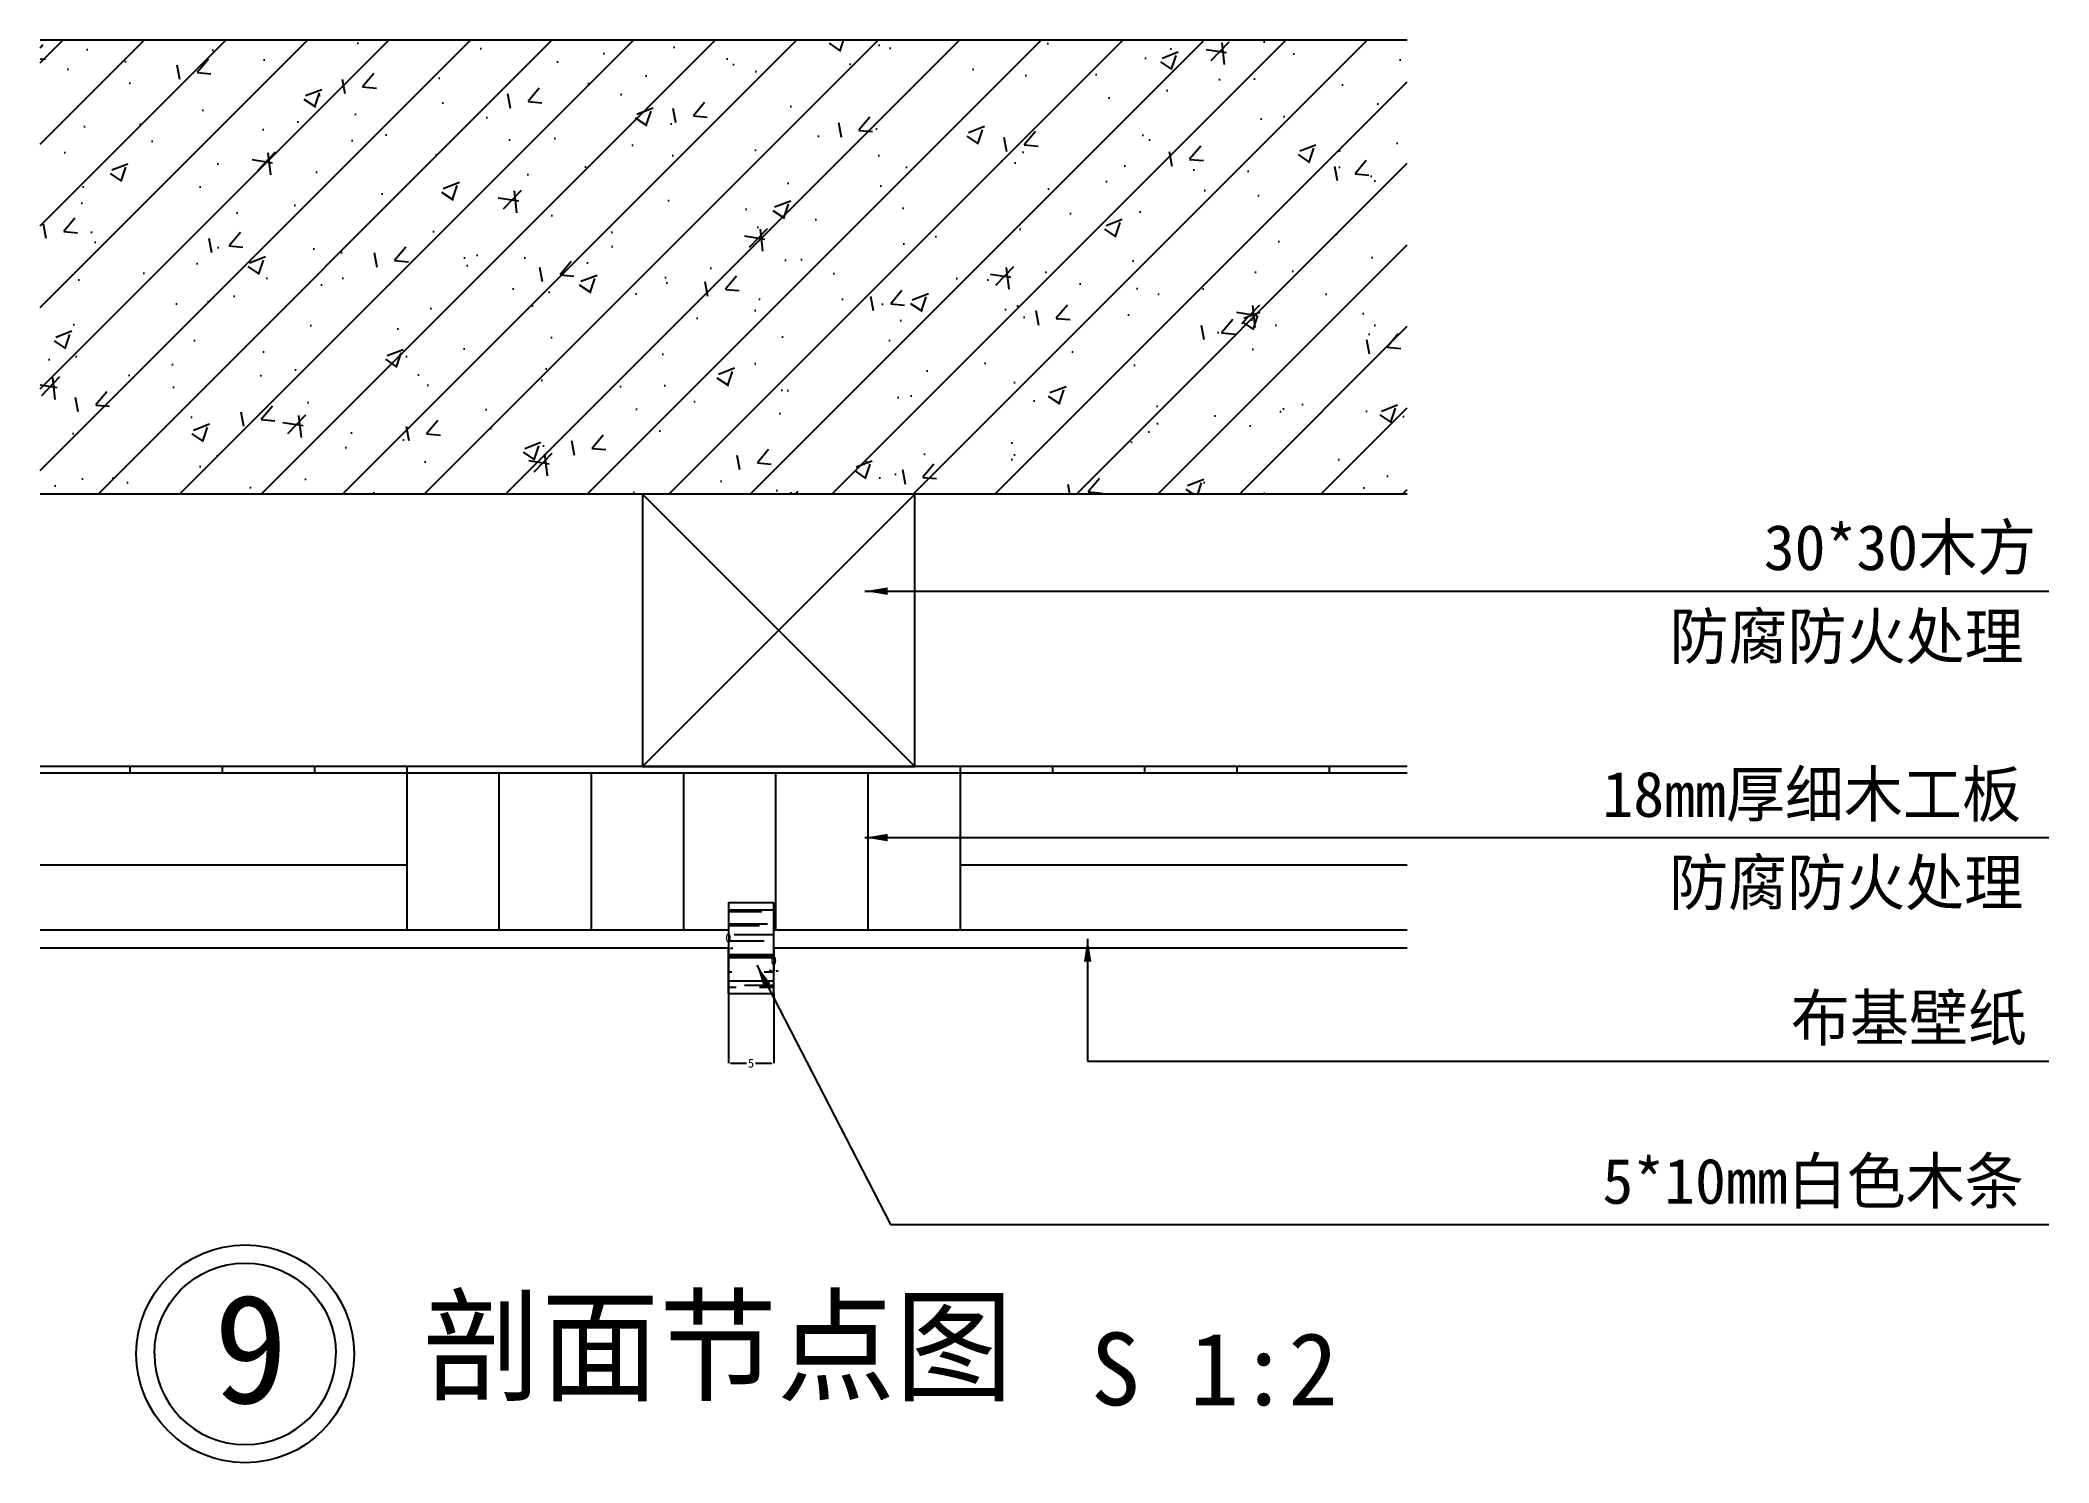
# Model space of a CAD drawing. Header units: metres. Extents: x 1106875 to 1107634, y -124008 to -122434.
# Drawn here: x 1107115.2 to 1107336.4, y -124007.6 to -123850.9 of the extents above.
import ezdxf

# ---------------------------------------------------------------- set-up
doc = ezdxf.new("R2010")
doc.units = ezdxf.units.M
for name, color, linetype in [('10', 8, 'Continuous'), ('20', 1, 'Continuous'), ('4', 3, 'Continuous'), ('8', 7, 'Continuous'), ('墙体', 2, 'Continuous')]:
    doc.layers.add(name, color=color, linetype=linetype)
doc.dimstyles.get("Standard").update_dxf_attribs({"dimtxt": 2.5, "dimasz": 2.5, "dimexe": 1.25, "dimexo": 0.625, "dimtad": 1, "dimcen": 2.5, "dimazin": 3, "dimtfac": 1, "dimtmove": 0, "dimatfit": 3})

# ---------------------------------------------------------------- blocks, each defined once
blk = doc.blocks.new('HY-4')
at = {"layer": '20'}
for points in [[(-5, 0, -1), (5, 0, -1)], [(-5, 0, 1), (5, 0, 1)]]:
    blk.add_lwpolyline(points, format="xyb", dxfattribs=at)
blk.add_circle((0, 0), 6, dxfattribs=at)
blk.add_circle((0, 0), 6, dxfattribs=at)
blk = doc.blocks.new('_CLOSEDFILLED')
at = {"color": 0, "linetype": 'BYBLOCK'}
blk.add_solid([(-1, 0.16), (0, 0), (-1, -0.16)], dxfattribs=at)
blk = doc.blocks.new('*D5')
for p, q in [((1107190.97, -123955.95), (1107190.97, -123963.62)), ((1107195.97, -123955.95), (1107195.97, -123963.62)), ((1107191.22, -123963.62), (1107192.97, -123963.62)), ((1107193.97, -123963.62), (1107195.72, -123963.62))]:
    blk.add_line(p, q)
at = {"layer": 'Defpoints'}
for p in [(1107190.97, -123955.95), (1107195.97, -123955.95), (1107190.97, -123963.62)]:
    blk.add_point(p, dxfattribs=at)
at = {"layer": '8', "xscale": 0.25, "yscale": 0.25, "rotation": 180}
blk.add_blockref('_CLOSEDFILLED', (1107190.97, -123963.62), dxfattribs=at)
at = {"layer": '8', "xscale": 0.25, "yscale": 0.25}
blk.add_blockref('_CLOSEDFILLED', (1107195.97, -123963.62), dxfattribs=at)
at = {"layer": '8', "insert": (1107193.47, -123963.62), "char_height": 1, "attachment_point": 5}
blk.add_mtext('5', dxfattribs=at)
blk = doc.blocks.new('*D6')
for p, q in [((1107190.97, -123945.95), (1107190.97, -123950.95)), ((1107190.72, -123950.95), (1107190.47, -123950.95)), ((1107190.97, -123955.95), (1107190.97, -123950.95)), ((1107190.97, -123950.95), (1107190.97, -123950.95)), ((1107191.22, -123950.95), (1107191.47, -123950.95))]:
    blk.add_line(p, q)
at = {"layer": 'Defpoints'}
for p in [(1107190.97, -123945.95), (1107190.97, -123950.95), (1107190.97, -123955.95)]:
    blk.add_point(p, dxfattribs=at)
at = {"layer": '8', "xscale": 0.25, "yscale": 0.25}
blk.add_blockref('_CLOSEDFILLED', (1107190.97, -123950.95), dxfattribs=at)
at = {"layer": '8', "xscale": 0.25, "yscale": 0.25, "rotation": 180}
blk.add_blockref('_CLOSEDFILLED', (1107190.97, -123950.95), dxfattribs=at)
at = {"layer": '8', "insert": (1107190.97, -123949.825), "char_height": 1, "attachment_point": 5}
blk.add_mtext('0', dxfattribs=at)
blk = doc.blocks.new('*D7')
for p, q in [((1107195.97, -123950.95), (1107195.97, -123953.45)), ((1107195.72, -123953.45), (1107195.47, -123953.45)), ((1107195.97, -123955.95), (1107195.97, -123953.45)), ((1107195.97, -123953.45), (1107195.97, -123953.45)), ((1107196.22, -123953.45), (1107196.47, -123953.45))]:
    blk.add_line(p, q)
at = {"layer": 'Defpoints'}
for p in [(1107195.97, -123950.95), (1107195.97, -123953.45), (1107195.97, -123955.95)]:
    blk.add_point(p, dxfattribs=at)
at = {"layer": '8', "xscale": 0.25, "yscale": 0.25}
blk.add_blockref('_CLOSEDFILLED', (1107195.97, -123953.45), dxfattribs=at)
at = {"layer": '8', "xscale": 0.25, "yscale": 0.25, "rotation": 180}
blk.add_blockref('_CLOSEDFILLED', (1107195.97, -123953.45), dxfattribs=at)
at = {"layer": '8', "insert": (1107195.97, -123952.325), "char_height": 1, "attachment_point": 5}
blk.add_mtext('0', dxfattribs=at)

msp = doc.modelspace()

# ---------------------------------------------------------------- hatches: boundary and pattern name
at = {"layer": '10'}
h = msp.add_hatch(dxfattribs=at)
h.set_pattern_fill('AR-CONC', scale=0.1)
h.paths.add_polyline_path([(1107265.75, -123850.95), (1107115.17, -123850.95), (1107115.17, -123900.95), (1107265.75, -123900.95)])
h = msp.add_hatch(dxfattribs=at)
h.set_pattern_fill('ANSI31', scale=2)
h.paths.add_polyline_path([(1107265.75, -123850.95), (1107115.17, -123850.95), (1107115.17, -123900.95), (1107265.75, -123900.95)])
h = msp.add_hatch(dxfattribs=at)
h.set_pattern_fill('AR-PARQ1', scale=0.2)
h.paths.add_polyline_path([(1107265.75, -123930.95), (1107115.17, -123930.95), (1107115.17, -123948.95), (1107190.97, -123948.95), (1107190.97, -123945.95), (1107195.97, -123945.95), (1107195.97, -123948.95), (1107265.75, -123948.95)])
h = msp.add_hatch(dxfattribs=at)
h.set_pattern_fill('AR-RROOF', scale=0.1)
h.paths.add_polyline_path([(1107195.97, -123945.95), (1107190.97, -123945.95), (1107190.97, -123955.95), (1107195.97, -123955.95)])

# ---------------------------------------------------------------- linework, layer by layer
for p, q in [((1107265.75, -123850.95), (1107115.17, -123850.95)), ((1107265.75, -123850.95), (1107115.17, -123850.95)), ((1107211.5, -123930.95), (1107181.5, -123900.95)), ((1107181.5, -123930.95), (1107211.5, -123900.95)), ((1107265.75, -123930.95), (1107115.17, -123930.95)), ((1107265.75, -123930.95), (1107115.17, -123930.95)), ((1107190.97, -123948.95), (1107115.17, -123948.95)), ((1107265.75, -123948.95), (1107195.97, -123948.95))]:
    msp.add_line(p, q, dxfattribs=at)
msp.add_lwpolyline([(1107181.5, -123930.95), (1107211.5, -123930.95), (1107211.5, -123900.95), (1107181.5, -123900.95)], close=True, dxfattribs=at)
at = {"layer": '4'}
for p, q in [((1107190.97, -123950.95), (1107115.17, -123950.95)), ((1107190.97, -123950.95), (1107115.17, -123950.95)), ((1107265.75, -123950.95), (1107195.97, -123950.95)), ((1107265.75, -123950.95), (1107195.97, -123950.95))]:
    msp.add_line(p, q, dxfattribs=at)
at = {"layer": '墙体'}
msp.add_line((1107265.75, -123900.95), (1107115.17, -123900.95), dxfattribs=at)
msp.add_line((1107265.75, -123900.95), (1107115.17, -123900.95), dxfattribs=at)
msp.add_lwpolyline([(1107195.97, -123945.95), (1107190.97, -123945.95), (1107190.97, -123955.95), (1107195.97, -123955.95)], close=True, dxfattribs=at)

# ---------------------------------------------------------------- block references
at = {"layer": '8', "xscale": 2, "yscale": 2, "zscale": 2}
msp.add_blockref('HY-4', (1107137.75, -123995.63), dxfattribs=at)

# ---------------------------------------------------------------- texts
for s, height, p in [('9', 12, (1107134.28, -124001.06)), ('剖面节点图', 10, (1107157.34, -123999.77)), ('S 1:2', 8, (1107230.89, -124001.29))]:
    msp.add_text(s, height=height).set_placement(p)
at = {"layer": '8'}
for s, p in [('30*30木方', (1107305.01, -123909.31)), ('防腐防火处理', (1107294.63, -123919.1)), ('18mm厚细木工板', (1107287.24, -123936.49)), ('防腐防火处理', (1107294.58, -123946.21)), ('布基壁纸', (1107308, -123961.12)), ('5*10mm白色木条', (1107287.24, -123979.1))]:
    msp.add_text(s, height=5, dxfattribs=at).set_placement(p)

# ---------------------------------------------------------------- dimensions: what is measured, and where the dimension line sits
for base, p1, p2, picture, middle in [((1107190.97, -123950.95), (1107190.97, -123945.95), (1107190.97, -123955.95), '*D6', (1107190.97, -123949.825)), ((1107195.97, -123953.45), (1107195.97, -123950.95), (1107195.97, -123955.95), '*D7', (1107195.97, -123952.325)), ((1107190.97, -123963.62), (1107190.97, -123955.95), (1107195.97, -123955.95), '*D5', (1107193.47, -123963.62))]:
    dim = msp.add_linear_dim(base=base, p1=p1, p2=p2, dimstyle='Standard', dxfattribs=at)
    dim.commit()
    dim.dimension.update_dxf_attribs({"geometry": picture, "text_midpoint": middle})

# ---------------------------------------------------------------- leaders
for points in [[(1107206.01, -123911.63), (1107336.41, -123911.63)], [(1107206.01, -123938.77), (1107336.41, -123938.77)], [(1107230.54, -123949.92), (1107230.54, -123963.41), (1107336.41, -123963.41)], [(1107194.09, -123952.81), (1107208.84, -123981.38), (1107336.41, -123981.38)]]:
    msp.add_leader(points, dimstyle='Standard', dxfattribs=at)

doc.saveas('drawing.dxf')
